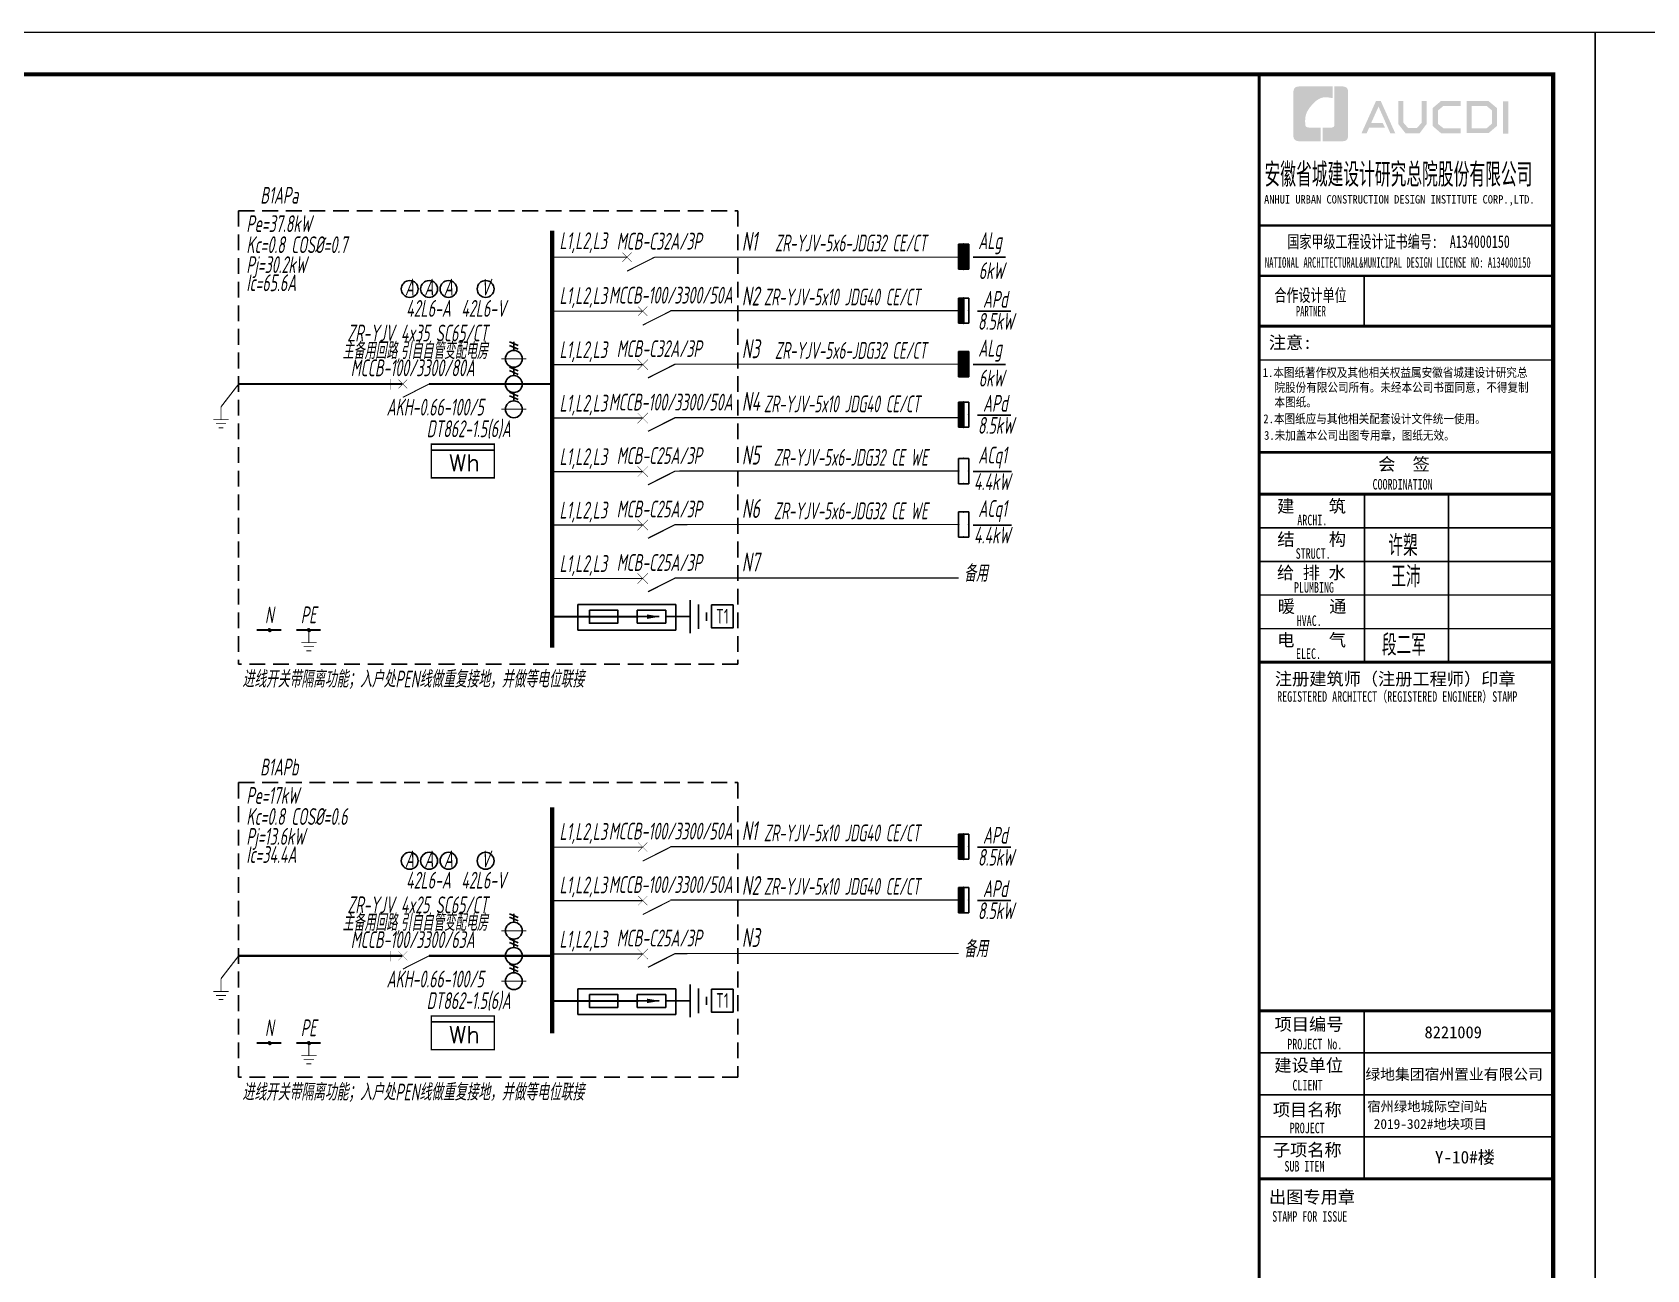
# Model space of a CAD drawing. Extents: x 3443499 to 7125205, y -1700016 to -264854.
# Drawn here: x 3638806 to 3677232, y -788733 to -759270 of the extents above; entities that cross this region are included whole.
import ezdxf
from ezdxf.enums import TextEntityAlignment as Align

# ---------------------------------------------------------------- set-up
doc = ezdxf.new("R2010")
doc.units = 0
doc.header["$LTSCALE"] = 1000
doc.header["$MEASUREMENT"] = 0
doc.linetypes.add('DASH', pattern=[0.35, 0.25, -0.1])
doc.linetypes.add('DASH4', pattern=[0.1875, 0.125, -0.0625])
doc.layers.get('0').update_dxf_attribs({"linetype": 'CONTINUOUS'})
for name, color, linetype in [('!!电气', 1, 'CONTINUOUS'), ('DIM-照明', 7, 'CONTINUOUS'), ('ELEMENT', 3, 'CONTINUOUS'), ('EQUIP-箱柜', 3, 'CONTINUOUS'), ('PUB_TITLE', 4, 'CONTINUOUS'), ('WIRE-消防', 4, 'CONTINUOUS'), ('WIRE-照明', 2, 'CONTINUOUS'), ('图签文字', 4, 'CONTINUOUS'), ('照明平面文字层', 3, 'CONTINUOUS')]:
    doc.layers.add(name, color=color, linetype=linetype)
doc.layers.add('图框', color=147, linetype='CONTINUOUS', lineweight=20)
doc.layers.add('图签', color=147, linetype='CONTINUOUS', lineweight=18)
doc.styles.add('_SIMPLEX', font='SIMPLEX.shx', dxfattribs={"width": 0.8, "bigfont": 'GBCBIG.shx'})
doc.styles.add('_TCH_LABEL', font='COMPLEX', dxfattribs={"bigfont": 'GBCBIG'})
doc.styles.add('HT', font='simhei.ttf')
doc.styles.add('HZTXT', font='gbeitc.shx', dxfattribs={"width": 0.8, "height": 400, "bigfont": 'hztxt.shx'})
doc.styles.get("Standard").update_dxf_attribs({"font": 'gbenor.shx', "bigfont": 'gbcbig.shx'})
doc.styles.add('TSSD_Dimension', font='Tssdeng.shx', dxfattribs={"width": 0.7, "bigfont": 'tssdchn.shx'})
doc.styles.add('宋体', font='', dxfattribs={"height": 4})
doc.styles.add('建筑图签-1', font='simhei.ttf', dxfattribs={"width": 0.7})
doc.styles.add('建筑图签-2', font='TXT.shx', dxfattribs={"width": 0.5, "bigfont": 'HZTXT.shx'})
doc.styles.get('宋体').set_extended_font_data('SimSun')

# ---------------------------------------------------------------- blocks, each defined once
blk = doc.blocks.new('院标1')
h = blk.add_hatch(color=150)
h.dxf.hatch_style = 1
h.set_gradient(color1=(33, 113, 253), color2=(33, 113, 253), tint=1, name='INVCURVED')
edge = h.paths.add_edge_path()
edge.add_spline(control_points=[(116373, 648379), (116379, 648379), (116382, 648379), (116391, 648379), (116391, 648379), (116391, 648379), (116616, 648379), (116616, 648379), (116616, 648379), (116616, 648379), (116616, 648054), (116616, 648054), (116616, 648054), (116616, 648054), (116108, 648054), (116108, 648054), (116108, 648054), (116028, 648054), (115963, 648111), (115963, 648199), (115963, 648199), (115963, 648199), (115963, 649215), (115963, 649215), (115963, 649215), (115963, 649295), (116018, 649360), (116108, 649360), (116108, 649360), (116108, 649360), (116897, 649360), (116897, 649360), (116897, 649360), (116897, 649360), (116897, 649080), (116897, 649080), (116897, 649080), (116897, 649080), (116566, 649140), (116356, 648859), (116356, 648859), (116245, 648719), (116240, 648545), (116247, 648466), (116247, 648466), (116254, 648386), (116247, 648466), (116247, 648466), (116247, 648466), (116247, 648466), (116258, 648374), (116373, 648379)], knot_values=[0, 0, 0, 0, 0.071429, 0.071429, 0.071429, 0.107143, 0.142857, 0.142857, 0.142857, 0.178571, 0.214286, 0.214286, 0.214286, 0.25, 0.285714, 0.285714, 0.285714, 0.321429, 0.357143, 0.357143, 0.357143, 0.392857, 0.428571, 0.428571, 0.428571, 0.464286, 0.5, 0.5, 0.5, 0.535714, 0.571429, 0.571429, 0.571429, 0.607143, 0.642857, 0.642857, 0.642857, 0.678571, 0.714286, 0.714286, 0.714286, 0.75, 0.785714, 0.785714, 0.785714, 0.821429, 0.857143, 0.857143, 0.857143, 0.928571, 1, 1, 1, 1], degree=3, periodic=0)
h = blk.add_hatch(color=150)
h.dxf.hatch_style = 1
h.set_gradient(color1=(33, 113, 253), color2=(33, 113, 253), tint=1, name='INVCURVED')
edge = h.paths.add_edge_path()
edge.add_spline(control_points=[(117268, 649215), (117268, 649215), (117268, 648199), (117268, 648199), (117268, 648199), (117268, 648114), (117212, 648054), (117123, 648054), (117123, 648054), (117123, 648054), (116663, 648054), (116663, 648054), (116663, 648054), (116663, 648054), (116663, 648379), (116663, 648379), (116663, 648379), (116663, 648379), (116865, 648379), (116865, 648379), (116865, 648379), (116907, 648379), (116941, 648413), (116941, 648455), (116941, 648455), (116941, 648455), (116941, 649360), (116941, 649360), (116941, 649360), (116941, 649360), (117123, 649360), (117123, 649360), (117123, 649360), (117204, 649360), (117268, 649306), (117268, 649215)], knot_values=[0, 0, 0, 0, 0.1, 0.1, 0.1, 0.15, 0.2, 0.2, 0.2, 0.25, 0.3, 0.3, 0.3, 0.35, 0.4, 0.4, 0.4, 0.45, 0.5, 0.5, 0.5, 0.55, 0.6, 0.6, 0.6, 0.65, 0.7, 0.7, 0.7, 0.75, 0.8, 0.8, 0.8, 0.9, 1, 1, 1, 1], degree=3, periodic=0)
blk = doc.blocks.new('A$C1435328E')
at = {"layer": 'PUB_TITLE'}
h = blk.add_hatch(color=4, dxfattribs=at)
h.paths.add_polyline_path([(-1192, 56058), (-1066, 56058), (-1066, 55288), (-1192, 55288)])
h.paths.add_polyline_path([(-1944, 55942), (-1944, 55416), (-1584, 55416), (-1460, 55523), (-1460, 55841), (-1580, 55942)], flags=16)
h.paths.add_polyline_path([(-2062, 56060), (-2062, 55298), (-1540, 55298), (-1341, 55468), (-1341, 55896), (-1537, 56060)])
h.paths.add_polyline_path([(-2205, 56064), (-2205, 55948), (-2612, 55948), (-2745, 55837), (-2745, 55518), (-2612, 55415), (-2203, 55415), (-2203, 55293), (-2667, 55293), (-2869, 55468), (-2869, 55896), (-2671, 56064)])
h.paths.add_polyline_path([(-3688, 56062), (-3568, 56062), (-3568, 55551), (-3454, 55420), (-3243, 55420), (-3129, 55551), (-3129, 56062), (-3015, 56062), (-3015, 55514), (-3179, 55297), (-3517, 55297), (-3688, 55516)])
h.paths.add_polyline_path([(-4220, 56060), (-4103, 56060), (-3761, 55296), (-3877, 55296), (-4158, 55930), (-4333, 55542), (-4062, 55542), (-4001, 55427), (-4382, 55427), (-4441, 55294), (-4564, 55294)])
for points, const_width in [([(-7000, 50700), (0, 50700)], 70), ([(-7000, 49899), (0, 49899)], 35)]:
    blk.add_lwpolyline(points, dxfattribs=dict(const_width=const_width))
at = {"layer": '图框'}
for p, q in [((-7000, 53100), (0, 53100)), ((-7000, 53100), (0, 53100)), ((-7000, 51900), (0, 51900))]:
    blk.add_line(p, q, dxfattribs=at)
for points, const_width in [([(-7000, -700), (-7000, 56700)], 70), ([(-7000, 53100), (0, 53100)], 60), ([(-7000, 51900), (0, 51900)], 60), ([(-7000, 51900), (0, 51900)], 60), ([(-4500, 51900), (-4500, 50700)], 35), ([(-7000, 50700), (0, 50700)], 60), ([(-6992, 47700), (8, 47700)], 60), ([(-6992, 46700), (8, 46700)], 70), ([(-6992, 46700), (8, 46700)], 70), ([(-4492, 46700), (-4492, 42700)], 35), ([(-2492, 46700), (-2492, 42700)], 35), ([(-6992, 45900), (8, 45900)], 35), ([(-6992, 45100), (8, 45100)], 35), ([(-6992, 44300), (8, 44300)], 35), ([(-6992, 43500), (8, 43500)], 35), ([(-6992, 42700), (8, 42700)], 70), ([(-7000, 34400), (0, 34400)], 70), ([(-7000, 34400), (0, 34400)], 70), ([(-4500, 30400), (-4500, 34400)], 35), ([(-7000, 33400), (0, 33400)], 35), ([(-7000, 32400), (0, 32400)], 35), ([(-7000, 31400), (0, 31400)], 35), ([(0, 30400), (-7000, 30400)], 70)]:
    blk.add_lwpolyline(points, dxfattribs=dict(at, const_width=const_width))
blk.add_blockref('院标1', (-122149, -592949))
at = {"layer": 'PUB_TITLE', "style": 'HT', "width": 0.88}
for s, p in [('1.本图纸著作权及其他相关权益属安徽省城建设计研究总', (-6914, 49493)), ('院股份有限公司所有。未经本公司书面同意，不得复制', (-6635, 49139)), ('本图纸。', (-6635, 48789)), (' 2.本图纸应与其他相关配套设计文件统一使用。 ', (-7025, 48392)), ('3.未加盖本公司出图专用章，图纸无效。', (-6882, 47998))]:
    blk.add_text(s, height=210, dxfattribs=at).set_placement(p)
at = {"layer": '图签', "color": 154, "style": '宋体'}
for s, height, p in [('8221009', 286.7, (-3063, 33748)), ('绿地集团宿州置业有限公司', 258.01, (-4470, 32762)), ('宿州绿地城际空间站', 232.2, (-4426, 32009)), ('2019-302#地块项目', 232.21, (-4272, 31591))]:
    blk.add_text(s, height=height, dxfattribs=at).set_placement(p)
at = {"layer": '图签文字', "color": 7, "style": '建筑图签-1'}
for s, height, width, p in [('安徽省城建设计研究总院股份有限公司', 500, 0.55, (-6872, 54077)), ('国家甲级工程设计证书编号:  A134000150', 300, 0.7, (-6328, 52567)), ('合作设计单位', 300, 0.7, (-6635, 51290))]:
    blk.add_text(s, height=height, dxfattribs=dict(at, width=width)).set_placement(p)
at = {"layer": '图签文字', "linetype": 'Continuous', "style": '建筑图签-1', "width": 0.91}
blk.add_text('ANHUI URBAN CONSTRUCTION DESIGN INSTITUTE CORP.,LTD.', height=200, dxfattribs=at).set_placement((-6882, 53622))
at = {"layer": '图签文字', "style": '建筑图签-1'}
for s, width, p in [('NATIONAL ARCHITECTURAL&MUNICIPAL DESIGN LICENSE NO: A134000150', 0.6, (-6863, 52095)), ('PARTNER', 0.6, (-6125, 50934)), ('COORDINATION', 0.7, (-4300, 46813)), ('ARCHI.', 0.7, (-6091, 45962)), ('STRUCT.', 0.7, (-6130, 45165)), ('PLUMBING', 0.7, (-6171, 44358)), ('HVAC.', 0.7, (-6106, 43565)), ('ELEC.', 0.7, (-6122, 42780)), ('REGISTERED ARCHITECT（REGISTERED ENGINEER）STAMP', 0.7, (-6571, 41759)), ('PROJECT No.', 0.7, (-6330, 33485, -1799)), ('CLIENT', 0.7, (-6206, 32506)), ('PROJECT', 0.7, (-6271, 31487)), ('SUB ITEM', 0.7, (-6398, 30576)), ('STAMP FOR ISSUE', 0.7, (-6687, 29381))]:
    blk.add_text(s, height=250, dxfattribs=dict(at, width=width)).set_placement(p)
at = {"layer": '图签文字', "color": 7, "style": '建筑图签-1'}
for s, p in [('注意:', (-6769, 50163)), ('会  签', (-4165, 47268)), ('建    筑', (-6570, 46267)), ('结    构', (-6566, 45479)), ('给 排 水', (-6575, 44685)), ('暖    通', (-6557, 43882)), ('电    气', (-6567, 43082)), ('注册建筑师（注册工程师）印章', (-6625, 42154)), ('项目编号', (-6632, 33932)), ('建设单位', (-6640, 32955)), ('项目名称', (-6673, 31897)), ('子项名称', (-6673, 30940)), ('出图专用章', (-6764, 29818))]:
    blk.add_text(s, height=300, dxfattribs=at).set_placement(p)
at = {"layer": '图签文字', "color": 1, "style": '建筑图签-2', "width": 0.7}
for s, p in [('许槊', (-3925, 45228)), ('王沛', (-3854, 44487)), ('段二军', (-4078, 42861))]:
    blk.add_text(s, height=500, dxfattribs=at).set_placement(p)
at = {"layer": '图签文字', "color": 2, "style": '建筑图签-1'}
blk.add_text('Y-10#楼', height=300, dxfattribs=at).set_placement((-2817, 30767))
blk = doc.blocks.new('0114')
at = {"color": 3, "linetype": 'Continuous', "const_width": 0.3}
for points in [[(0, 0), (0, -4.58)], [(-2.75, -4.58), (2.75, -4.58)], [(-1.83, -6.01), (1.83, -6.01)], [(-0.86, -7.5), (0.86, -7.5)]]:
    blk.add_lwpolyline(points, dxfattribs=at)
blk = doc.blocks.new('*X31')
at = {"color": 0}
for p, q in [((197.1, 124.2), (199.7, 126.7)), ((197.2, 123.8), (200.1, 126.7)), ((197.2, 124.6), (199.2, 126.7)), ((197.3, 123.4), (200.4, 126.6)), ((197.3, 125.2), (198.6, 126.5)), ((197.4, 123.1), (200.7, 126.5)), ((197.5, 122.9), (201, 126.3)), ((197.7, 122.6), (201.2, 126.1)), ((197.9, 122.4), (201.4, 125.9)), ((198.1, 122.2), (201.6, 125.7)), ((198.4, 122), (201.8, 125.4)), ((198.7, 121.9), (201.9, 125.2)), ((199, 121.8), (202, 124.8)), ((199.4, 121.7), (202.1, 124.5)), ((199.8, 121.7), (202.1, 124.1)), ((200.3, 121.8), (202, 123.5)), ((201.2, 122.3), (201.6, 122.7))]:
    blk.add_line(p, q, dxfattribs=at)
blk = doc.blocks.new('HC000089')
at = {"color": 4, "linetype": 'Continuous', "const_width": 0.2}
blk.add_lwpolyline([(-1.8, -1.8, 0.198912), (0, -2.5, 0.198912), (1.8, -1.8, 0.198912), (2.5, 0, 0.198912), (1.8, 1.8, 0.198912), (0, 2.5, 0.198912), (-1.8, 1.8, 0.198912), (-2.5, 0, 0.198912)], format="xyb", close=True, dxfattribs=at)
at = {"color": 4}
blk.add_blockref('*X31', (-199.6, -124.2), dxfattribs=at)
blk = doc.blocks.new('A$C7C37685A')
at = {"layer": 'ELEMENT'}
for p, q in [((1135, -260), (1135, 260)), ((294, 104), (294, -104)), ((745, 104), (294, 104)), ((641, 0), (294, 0)), ((745, -104), (745, 104)), ((1264, -195), (1264, 195)), ((1394, -65), (1394, 65)), ((294, -104), (745, -104))]:
    blk.add_line(p, q, dxfattribs=at)
for points in [[(294, 0), (0, 0)], [(745, 0), (1135, 0)]]:
    blk.add_lwpolyline(points, dxfattribs=at)
for points in [[(658, 0), (450, -35), (450, 35), (658, 0)], [(450, 35), (658, 0), (450, -35), (450, 35)], [(450, -35), (450, 35), (658, 0), (450, 35)]]:
    blk.add_solid(points, dxfattribs=at)
blk = doc.blocks.new('A$C64190E90')
at = {"layer": 'DIM-照明', "color": 3}
blk.add_lwpolyline([(0, 104), (450, 104), (450, -104), (0, -104)], close=True, dxfattribs=at)
at = {"layer": 'DIM-照明'}
blk.add_blockref('A$C7C37685A', (466, 0), dxfattribs=at)
blk = doc.blocks.new('A$C5F6A5641')
at = {"layer": 'WIRE-照明', "color": 3}
for p, q in [((0, 0), (2337, 0)), ((0, -611), (0, 0)), ((2337, 0), (2337, -611)), ((2337, -611), (0, -611))]:
    blk.add_line(p, q, dxfattribs=at)
blk = doc.blocks.new('1107AA')
at = {"color": 3, "linetype": 'Continuous'}
for points, const_width in [([(0, -7.5), (-3.79, 0)], 0.3), ([(-1.25, 1.25), (1.25, -1.25)], 0.1), ([(1.25, 1.25), (-1.25, -1.25)], 0.1)]:
    blk.add_lwpolyline(points, dxfattribs=dict(at, const_width=const_width))
blk = doc.blocks.new('*X10')
at = {"color": 0}
for p, q in [((-250, 33), (-183, 100)), ((-250, 68), (-218, 100)), ((-247, 0), (-147, 100)), ((-212, 0), (-112, 100)), ((-177, 0), (-77, 100)), ((-141, 0), (-41, 100)), ((-106, 0), (-6, 100)), ((-71, 0), (29, 100)), ((-35, 0), (65, 100)), ((0, 0), (100, 100)), ((35, 0), (135, 100)), ((71, 0), (171, 100)), ((106, 0), (206, 100)), ((141, 0), (241, 100)), ((177, 0), (250, 73)), ((212, 0), (250, 38)), ((247, 0), (250, 3))]:
    blk.add_line(p, q, dxfattribs=at)
blk = doc.blocks.new('$equip$00001414')
for p, q in [((0.75, 0.6), (-0.75, 0.6)), ((-0.75, 0.6), (-0.75, 0)), ((-0.75, 0.3), (0.75, 0.3)), ((-0.75, 0), (0.75, 0)), ((0.75, 0), (0.75, 0.6))]:
    blk.add_line(p, q)
at = {"const_width": 0.3}
blk.add_lwpolyline([(-0.75, 0.15), (0.75, 0.15)], dxfattribs=at)
for p in [(-0.75, 0.3), (0, 0.6), (0, 0), (0.75, 0.3)]:
    blk.add_point(p)
at = {"xscale": 0.00300000000061118, "yscale": 0.00300000000061118, "zscale": 0.00300000000061118}
blk.add_blockref('*X10', (0, 0), dxfattribs=at)
at = {"style": '_TCH_LABEL', "flags": 9}
blk.add_attdef('A', (0, 0), '', height=0.00002, dxfattribs=at)
blk = doc.blocks.new('0923')
at = {"color": 3, "linetype": 'Continuous'}
for p, q in [((-5, -3.75), (-2.5, -3.75)), ((-4.61, -5), (-3.5, -2.5)), ((-3.56, -5), (-2.45, -2.5)), ((2.5, -3.75), (5, -3.75)), ((2.89, -5), (4, -2.5)), ((3.94, -5), (5.05, -2.5)), ((10, -3.75), (12.5, -3.75)), ((10.39, -5), (11.5, -2.5)), ((11.44, -5), (12.55, -2.5))]:
    blk.add_line(p, q, dxfattribs=at)
at = {"color": 3, "linetype": 'Continuous', "const_width": 0.3}
for points in [[(-7.5, 0), (-7.5, -7.5)], [(0, 0), (0, -7.5)], [(7.5, 0), (7.5, -7.5)]]:
    blk.add_lwpolyline(points, dxfattribs=at)
at = {"color": 3, "linetype": 'Continuous'}
for centre in [(-7.5, -3.75), (0, -3.75), (7.5, -3.75)]:
    blk.add_circle(centre, 2.5, dxfattribs=at)
blk = doc.blocks.new('$element$00000586')
blk.add_line((0.173, 0), (0.173, -1))
at = {"const_width": 0.0233}
blk.add_lwpolyline([(-0.267, 0), (0.267, 0), (0.267, -1), (-0.267, -1), (-0.267, 0)], dxfattribs=at)
at = {"style": '_SIMPLEX'}
blk.add_text('Wh', height=0.2667, rotation=270, dxfattribs=at).set_placement((-0.161, -0.281))
at = {"flags": 9}
blk.add_attdef('S', (0, 0), '', height=0.00000667, dxfattribs=at)
blk.add_attdef('S', (0, 0), '', height=0.00000667, dxfattribs=at)
blk.add_attdef('S', (0, 0), '', height=0.00000667, dxfattribs=at)
blk = doc.blocks.new('*X8')
at = {"color": 0}
for p, q in [((-250, 33), (-83, 200)), ((-250, 68), (-118, 200)), ((-250, 104), (-154, 200)), ((-250, 139), (-189, 200)), ((-250, 174), (-224, 200)), ((-247, 0), (-47, 200)), ((-212, 0), (-12, 200)), ((-177, 0), (23, 200)), ((-141, 0), (59, 200)), ((-106, 0), (94, 200)), ((-71, 0), (129, 200)), ((-35, 0), (165, 200)), ((0, 0), (200, 200)), ((35, 0), (235, 200)), ((71, 0), (250, 179)), ((106, 0), (250, 144)), ((141, 0), (250, 109)), ((177, 0), (250, 73)), ((212, 0), (250, 38)), ((247, 0), (250, 3))]:
    blk.add_line(p, q, dxfattribs=at)
blk = doc.blocks.new('$equip$00001421')
for p, q in [((0.75, 0.6), (-0.75, 0.6)), ((-0.75, 0.6), (-0.75, 0)), ((-0.75, 0), (0.75, 0)), ((0.75, 0), (0.75, 0.6))]:
    blk.add_line(p, q)
at = {"const_width": 0.6}
blk.add_lwpolyline([(-0.75, 0.3), (0.75, 0.3)], dxfattribs=at)
for p in [(-0.75, 0.3), (0, 0.6), (0, 0), (0.75, 0.3)]:
    blk.add_point(p)
at = {"xscale": 0.00300000000061118, "yscale": 0.00300000000061118, "zscale": 0.00300000000061118}
blk.add_blockref('*X8', (0, 0), dxfattribs=at)
at = {"style": '_TCH_LABEL', "flags": 9}
blk.add_attdef('A', (0, 0), '', height=0.00002, dxfattribs=at)
blk = doc.blocks.new('$equip$00001413')
for p, q in [((0.75, 0.6), (-0.75, 0.6)), ((-0.75, 0.6), (-0.75, 0)), ((-0.75, 0), (0.75, 0)), ((0.75, 0), (0.75, 0.6))]:
    blk.add_line(p, q)
for p in [(-0.75, 0.3), (0, 0.6), (0, 0), (0.75, 0.3)]:
    blk.add_point(p)
at = {"style": '_TCH_LABEL', "flags": 9}
blk.add_attdef('A', (0, 0), '', height=0.00002, dxfattribs=at)

msp = doc.modelspace()

# ---------------------------------------------------------------- linework, layer by layer
at = {"color": 3, "linetype": 'Continuous'}
for points, const_width in [([(3653211, -767308.3), (3653461, -767058.3)], 10), ([(3653211, -767058.3), (3653461, -767308.3)], 10), ([(3654107.5, -767172.5), (3653461, -767499.3)], 30), ([(3647334.4, -767528.8), (3647334.4, -767780.2)], 10), ([(3653211, -768581.3), (3653461, -768331.3)], 10), ([(3653211, -768331.3), (3653461, -768581.3)], 10), ([(3654107.5, -768445.5), (3653461, -768772.2)], 30), ([(3653211, -769854.3), (3653461, -769604.3)], 10), ([(3653211, -769604.3), (3653461, -769854.3)], 10), ([(3654107.5, -769718.4), (3653461, -770045.2)], 30), ([(3653211, -771127.3), (3653461, -770877.3)], 10), ([(3653211, -770877.3), (3653461, -771127.3)], 10), ([(3654107.5, -770991.4), (3653461, -771318.2)], 30), ([(3653211, -772400.3), (3653461, -772150.3)], 10), ([(3653211, -772150.3), (3653461, -772400.3)], 10), ([(3654107.5, -772264.4), (3653461, -772591.2)], 30), ([(3647334.4, -781142.5), (3647334.4, -781393.9)], 10), ([(3653211, -781341.7), (3653461, -781091.7)], 10), ([(3653211, -781091.7), (3653461, -781341.7)], 10), ([(3654107.5, -781205.9), (3653461, -781532.7)], 30)]:
    msp.add_lwpolyline(points, dxfattribs=dict(at, const_width=const_width))
at = {"layer": 'DIM-照明', "color": 3, "linetype": 'DASH4', "ltscale": 3}
for p, q in [((3643718, -763521.7), (3655602.2, -763521.7)), ((3643718, -763521.7), (3643718, -774317.3)), ((3655602.2, -763521.7), (3655602.2, -774317.3)), ((3655602.2, -774317.3), (3643718, -774317.3)), ((3643718, -777135.4), (3655602.2, -777135.4)), ((3643718, -777135.4), (3643718, -784149.8)), ((3655602.2, -777135.4), (3655602.2, -784149.8)), ((3655602.2, -784149.8), (3643718, -784149.8))]:
    msp.add_line(p, q, dxfattribs=at)
at = {"layer": 'DIM-照明', "color": 7}
for p, q in [((3661203.1, -764625.6), (3661966.9, -764625.6)), ((3661304.9, -765910.3), (3662097.4, -765910.3)), ((3661203.1, -767183.3), (3661966.9, -767183.3)), ((3661304.9, -768386.6), (3662097.4, -768386.6)), ((3661203.1, -769729.3), (3662115.8, -769729.3)), ((3661203.1, -771002.3), (3662115.8, -771002.3)), ((3661304.9, -778670.8), (3662097.4, -778670.8)), ((3661304.9, -779943.8), (3662097.4, -779943.8))]:
    msp.add_line(p, q, dxfattribs=at)
at = {"layer": 'DIM-照明', "color": 3, "const_width": 100}
for points in [[(3651179.9, -763994.7), (3651179.9, -773920.6)], [(3651179.9, -777727.3), (3651179.9, -783106.1)]]:
    msp.add_lwpolyline(points, dxfattribs=at)
at = {"layer": 'DIM-照明', "color": 3, "linetype": 'Continuous'}
for points, const_width in [([(3651179.9, -764625.6), (3652961.8, -764625.6)], 28.8), ([(3653618.9, -764625.6), (3660854.6, -764625.6)], 28.8), ([(3651179.9, -765910.3), (3653336, -765910.3)], 28.8), ([(3653989.1, -765898.6), (3660854.6, -765898.6)], 28.8), ([(3651179.9, -767183.3), (3653336, -767183.3)], 28.8), ([(3654107.5, -767172.5), (3654399.8, -767172.5)], 28.8), ([(3654210.7, -767171.6), (3660854.6, -767171.6)], 28.8), ([(3643298.4, -768188.4), (3643718, -767645.9)], 28.8), ([(3643718, -767645.9), (3647612.3, -767645.9)], 49.9), ([(3648250.3, -767645.9), (3651128.6, -767645.9)], 49.9), ([(3651179.9, -768456.3), (3653336, -768456.3)], 28.8), ([(3654107.5, -768445.5), (3654399.8, -768445.5)], 28.8), ([(3654210.7, -768444.5), (3660854.6, -768444.5)], 28.8), ([(3651179.9, -769729.3), (3653336, -769729.3)], 28.8), ([(3654107.5, -769718.4), (3654399.8, -769718.4)], 28.8), ([(3654210.7, -769717.5), (3660854.6, -769717.5)], 28.8), ([(3651179.9, -771002.3), (3653336, -771002.3)], 28.8), ([(3654107.5, -770991.4), (3654399.8, -770991.4)], 28.8), ([(3654210.7, -770990.5), (3660854.6, -770990.5)], 28.8), ([(3651179.9, -772275.3), (3653336, -772275.3)], 28.8), ([(3654107.5, -772264.4), (3654399.8, -772264.4)], 28.8), ([(3654210.7, -772263.5), (3660854.6, -772263.5)], 28.8), ([(3644150.8, -773504.4), (3644731.3, -773504.4)], 47.5), ([(3645088.3, -773500.2), (3645668.7, -773500.2)], 47.5), ([(3651179.9, -773183.5), (3653232.6, -773183.5)], 47.2), ([(3651179.9, -778670.8), (3653336, -778670.8)], 28.8), ([(3653989.1, -778659), (3660854.6, -778659)], 28.8), ([(3651179.9, -779943.8), (3653336, -779943.8)], 28.8), ([(3653989.1, -779932), (3660854.6, -779932)], 28.8), ([(3643298.4, -781802.1), (3643718, -781259.6)], 28.8), ([(3643718, -781259.6), (3647612.3, -781259.6)], 49.9), ([(3648250.3, -781259.6), (3651128.6, -781259.6)], 49.9), ([(3651179.9, -781216.7), (3653336, -781216.7)], 28.8), ([(3654107.5, -781205.9), (3654399.8, -781205.9)], 28.8), ([(3654210.7, -781205), (3660854.6, -781205)], 28.8), ([(3651179.9, -782332.4), (3653232.6, -782332.4)], 47.2), ([(3644150.8, -783336.9), (3644731.3, -783336.9)], 47.5), ([(3645088.3, -783332.8), (3645668.7, -783332.8)], 47.5)]:
    msp.add_lwpolyline(points, dxfattribs=dict(at, const_width=const_width))
at = {"layer": 'ELEMENT', "linetype": 'ByBlock'}
for centre in [(3647789.2, -765382), (3648251.2, -765382), (3648713.3, -765382), (3649596.6, -765382), (3647789.2, -778995.7), (3648251.2, -778995.7), (3648713.3, -778995.7), (3649596.6, -778995.7)]:
    msp.add_circle(centre, 201, dxfattribs=at)
at = {"layer": '图框'}
for points in [[(3591906.7, -759270.3), (3676006.7, -759270.3), (3676006.7, -818670.3), (3591906.7, -818670.3)], [(3676006.7, -759270.3), (3760106.7, -759270.3), (3760106.7, -818670.3), (3676006.7, -818670.3)]]:
    msp.add_lwpolyline(points, close=True, dxfattribs=at)
at = {"layer": '图框', "const_width": 100}
msp.add_lwpolyline([(3675006.7, -817670.3), (3675006.7, -760270.3), (3594406.7, -760270.3), (3594406.7, -817670.3)], close=True, dxfattribs=at)
at = {"layer": '照明平面文字层', "color": 7}
for points in [[(3654972.7, -772904.4), (3655486.7, -772904.4), (3655486.7, -773452.3), (3654972.7, -773452.3)], [(3654972.7, -782053.4), (3655486.7, -782053.4), (3655486.7, -782601.2), (3654972.7, -782601.2)]]:
    msp.add_lwpolyline(points, close=True, dxfattribs=at)

# ---------------------------------------------------------------- block references
at = {"layer": '!!电气'}
msp.add_blockref('A$C1435328E', (3675006.7, -816970.3), dxfattribs=at)
at = {"layer": 'DIM-照明', "linetype": 'Continuous', "rotation": 90}
for p, xscale, yscale, zscale in [((3652961.8, -764625.6), 87.60960006713867, 87.60960006713867, 87.60960006713867), ((3653336, -765910.3), 87.60960006713867, 87.60960006713867, 87.60960006713867), ((3647626.1, -767645.9), 83.2291202545166, 83.2291202545166, 83.2291202545166), ((3653336, -778670.8), 87.60960006713867, 87.60960006713867, 87.60960006713867), ((3653336, -779943.8), 87.60960006713867, 87.60960006713867, 87.60960006713867), ((3647626.1, -781259.6), 83.2291202545166, 83.2291202545166, 83.2291202545166)]:
    msp.add_blockref('1107AA', p, dxfattribs=dict(at, xscale=xscale, yscale=yscale, zscale=zscale))
at = {"layer": 'DIM-照明', "color": 3, "linetype": 'Continuous', "xscale": -66.50000000000003, "yscale": 66.5, "zscale": 66.49999999999999, "rotation": 1.643353773062017e-06}
for p in [(3643298.4, -768188.4), (3643298.4, -781802.1)]:
    msp.add_blockref('0114', p, dxfattribs=at)
at = {"layer": 'DIM-照明', "xscale": 14.62999999523163, "yscale": 14.62999999523163, "zscale": 14.62999999523163}
for p in [(3644453, -773504.5), (3645389.5, -773504.5), (3644453, -783337), (3645389.5, -783337)]:
    msp.add_blockref('HC000089', p, dxfattribs=at)
at = {"layer": 'DIM-照明', "linetype": 'DASH', "xscale": -66.50000000000003, "yscale": 66.5, "zscale": 66.49999999999999, "rotation": 1.643353773062017e-06}
for p in [(3645389.4, -773500.2), (3645389.4, -783332.8)]:
    msp.add_blockref('0114', p, dxfattribs=at)
at = {"layer": 'ELEMENT', "linetype": 'ByBlock'}
for name, p, xscale, yscale, zscale, rotation in [('0923', (3649966.7, -767645.9), 80.11444089422005, 80.11444089422005, 80.11444089422005, 89.9999984630715), ('$element$00000586', (3648304.6, -769477.9), 1499.999999996973, 1499.999999996973, 1499.999999996973, 90), ('0923', (3649966.7, -781261.6), 80.11444089422005, 80.11444089422005, 80.11444089422005, 89.9999984630715), ('$element$00000586', (3648304.6, -783093.7), 1499.999999996973, 1499.999999996973, 1499.999999996973, 90)]:
    msp.add_blockref(name, p, dxfattribs=dict(at, xscale=xscale, yscale=yscale, zscale=zscale, rotation=rotation))
at = {"layer": 'EQUIP-箱柜', "xscale": 400, "yscale": 400, "zscale": 400}
for name, p, rotation in [('$equip$00001421', (3661094.6, -764613.8), 90), ('$equip$00001414', (3660854.6, -765898.6), 270), ('$equip$00001421', (3661094.6, -767171.6), 90), ('$equip$00001414', (3660854.6, -768374.9), 270), ('$equip$00001413', (3660854.6, -769717.5), 269.9999999431726), ('$equip$00001413', (3660854.6, -770990.5), 269.9999999431726), ('$equip$00001414', (3660854.6, -778659), 270), ('$equip$00001414', (3660854.6, -779932), 270)]:
    msp.add_blockref(name, p, dxfattribs=dict(at, rotation=rotation))
at = {"layer": 'WIRE-消防'}
for p in [(3651787.4, -772895.4), (3651787.4, -782044.3)]:
    msp.add_blockref('A$C5F6A5641', p, dxfattribs=at)
at = {"layer": 'WIRE-照明', "xscale": 1.5, "yscale": 1.5, "zscale": 1.5}
for p in [(3652065.7, -773183.5), (3652065.7, -782332.4)]:
    msp.add_blockref('A$C64190E90', p, dxfattribs=at)

# ---------------------------------------------------------------- texts
at = {"layer": 'DIM-照明', "color": 7, "linetype": 'Continuous', "style": 'HZTXT'}
for s, width, p in [('B1APa', 0.7, (3644685.7, -763150.8)), ('ZR-YJV-5x6-JDG32 CE/CT', 0.654, (3658287, -764287)), ('ZR-YJV-5x10 JDG40 CE/CT', 0.654, (3658076.6, -765571.8)), ('ZR-YJV 4x35 SC65/CT', 0.7, (3647976.1, -766430.3)), ('主备用回路,引自自管变配电房', 0.65, (3647917.4, -766875.8)), ('ZR-YJV-5x6-JDG32 CE/CT', 0.654, (3658287, -766844.7)), ('MCCB-100/3300/80A', 0.7, (3647861.1, -767259.5)), ('ZR-YJV-5x10 JDG40 CE/CT', 0.654, (3658076.6, -768117.7)), ('ZR-YJV-5x6-JDG32 CE WE', 0.654, (3658287, -769390.7)), ('ZR-YJV-5x6-JDG32 CE WE', 0.654, (3658287, -770663.7)), ('B1APb', 0.7, (3644685.7, -776764.5)), ('ZR-YJV-5x10 JDG40 CE/CT', 0.654, (3658076.6, -778332.2)), ('ZR-YJV-5x10 JDG40 CE/CT', 0.654, (3658076.6, -779605.2)), ('ZR-YJV 4x25 SC65/CT', 0.7, (3647976.1, -780044)), ('主备用回路,引自自管变配电房', 0.65, (3647917.4, -780489.5)), ('MCCB-100/3300/63A', 0.7, (3647861.1, -780873.2))]:
    msp.add_text(s, height=400, dxfattribs=dict(at, width=width)).set_placement(p, align=Align.MIDDLE)
at = {"layer": 'DIM-照明', "color": 7, "linetype": 'Continuous', "style": 'HZTXT', "width": 0.7}
for s, p in [('Pe=37.8kW', (3643901.4, -764026.7)), ('Kc=0.8 COS%%C=0.7', (3643901.4, -764528.3)), ('L1,L2,L3', (3651355.8, -764433.6)), ('MCB-C32A/3P', (3652716.2, -764444.9)), ('Pj=30.2kW', (3643901.4, -765002.4)), ('Ic=65.6A', (3643901.4, -765434.3)), ('L1,L2,L3', (3651355.8, -765738.7)), ('MCCB-100/3300/50A', (3652528.1, -765729.6)), ('L1,L2,L3', (3651355.8, -767028.1)), ('MCB-C32A/3P', (3652716.2, -767002.6)), ('AKH-0.66-100/5', (3647237.8, -768395.6)), ('L1,L2,L3', (3651355.8, -768301)), ('MCCB-100/3300/50A', (3652528.1, -768275.6)), ('DT862-1.5(6)A', (3648193.1, -768910.4)), ('L1,L2,L3', (3651355.8, -769574)), ('MCB-C25A/3P', (3652716.2, -769548.6)), ('MCB-C25A/3P', (3652716.2, -770821.5)), ('L1,L2,L3', (3651355.8, -770847)), ('L1,L2,L3', (3651355.8, -772120)), ('MCB-C25A/3P', (3652716.2, -772094.5)), ('N', (3644343.3, -773341.6)), ('PE', (3645197.3, -773341.6)), ('进线开关带隔离功能；入户处PEN线做重复接地，并做等电位联接', (3643805.7, -774870.8)), ('Pe=17kW', (3643901.4, -777640.4)), ('Kc=0.8 COS%%C=0.6', (3643901.4, -778142)), ('L1,L2,L3', (3651355.8, -778499.1)), ('MCCB-100/3300/50A', (3652528.1, -778490.1)), ('Pj=13.6kW', (3643901.4, -778616.1)), ('Ic=34.4A', (3643901.4, -779048)), ('L1,L2,L3', (3651355.8, -779772.1)), ('MCCB-100/3300/50A', (3652528.1, -779763)), ('L1,L2,L3', (3651355.8, -781061.5)), ('MCB-C25A/3P', (3652716.2, -781036)), ('AKH-0.66-100/5', (3647237.8, -782011.4)), ('DT862-1.5(6)A', (3648193.1, -782526.1)), ('N', (3644343.3, -783174.2)), ('PE', (3645197.3, -783174.2)), ('进线开关带隔离功能；入户处PEN线做重复接地，并做等电位联接', (3643805.7, -784703.3))]:
    msp.add_text(s, height=400, dxfattribs=at).set_placement(p)
at = {"layer": 'DIM-照明', "color": 7, "style": 'HZTXT', "width": 0.7}
for s, height, p in [('N1', 450, (3655694.8, -764473.1)), ('ALg', 400, (3661322.2, -764432.5)), ('6kW', 400, (3661334.9, -765146.4)), ('N2', 450, (3655694.8, -765775.7)), ('APd', 400, (3661434.1, -765828.1)), ('8.5kW', 400, (3661313.7, -766352.5)), ('N3', 450, (3655694.8, -767030.9)), ('ALg', 400, (3661322.2, -766990.3)), ('6kW', 400, (3661334.9, -767704.2)), ('N4', 450, (3655694.8, -768284.3)), ('APd', 400, (3661434.1, -768304.4)), ('8.5kW', 400, (3661313.7, -768828.8)), ('N5', 450, (3655694.8, -769562)), ('ACq1', 400, (3661322.2, -769536.2)), ('4.4kW', 400, (3661219.9, -770169.7)), ('N6', 450, (3655694.8, -770835)), ('ACq1', 400, (3661322.2, -770809.2)), ('4.4kW', 400, (3661219.9, -771442.7)), ('N7', 450, (3655694.8, -772107.9)), ('备用', 400, (3660985.2, -772351.5)), ('N1', 450, (3655694.8, -778506.5)), ('APd', 400, (3661434.1, -778588.5)), ('8.5kW', 400, (3661313.7, -779112.9)), ('N2', 450, (3655694.8, -779809.1)), ('APd', 400, (3661434.1, -779861.5)), ('8.5kW', 400, (3661313.7, -780385.9)), ('N3', 450, (3655694.8, -781049.4)), ('备用', 400, (3660985.2, -781293))]:
    msp.add_text(s, height=height, dxfattribs=at).set_placement(p)
at = {"layer": 'DIM-照明', "color": 7, "linetype": 'Continuous', "style": 'HZTXT', "width": 0.7}
for s, p in [('A', (3647678.2, -765337.8)), ('A', (3648140.2, -765337.8)), ('A', (3648602.3, -765337.8)), ('V', (3649485.6, -765337.8)), ('42L6-A', (3647704.4, -765844.7)), ('42L6-V', (3649017.7, -765844.7)), ('A', (3647678.2, -778951.5)), ('A', (3648140.2, -778951.5)), ('A', (3648602.3, -778951.5)), ('V', (3649485.6, -778951.5)), ('42L6-A', (3647704.4, -779458.4)), ('42L6-V', (3649017.7, -779458.4))]:
    msp.add_text(s, height=400, dxfattribs=at).set_placement(p, align=Align.MIDDLE_LEFT)
at = {"layer": '照明平面文字层', "color": 7, "style": 'TSSD_Dimension', "width": 0.7}
for p in [(3655082.4, -773349.5), (3655082.4, -782498.4)]:
    msp.add_text('T1', height=350, dxfattribs=at).set_placement(p)

doc.saveas('drawing.dxf')
